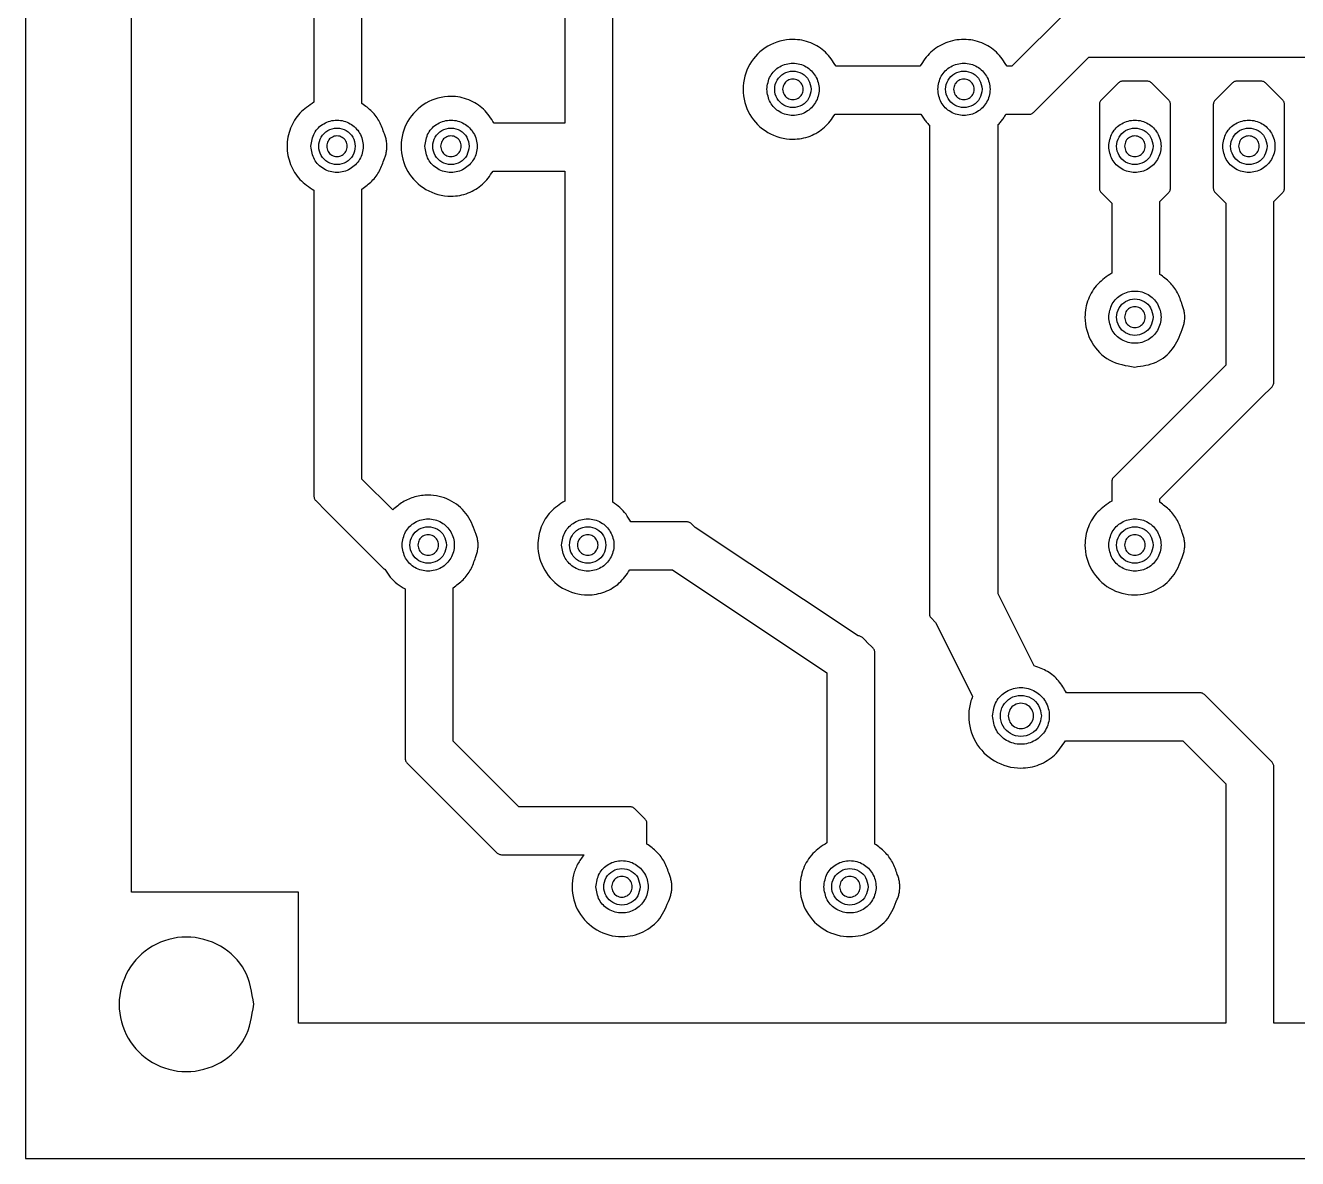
# Model space of a CAD drawing. Extents: x 3 to 107, y 3 to 87.
# Drawn here: x 3.17 to 31.52, y 2.94 to 28.2 of the extents above; entities that cross this region are included whole.
import ezdxf

# ---------------------------------------------------------------- set-up
doc = ezdxf.new("R2010")
doc.units = 0
doc.layers.add('ScottBernardi_VCdelay_PCB', color=7, linetype='CONTINUOUS')

msp = doc.modelspace()

# ---------------------------------------------------------------- linework, layer by layer
at = {"layer": 'ScottBernardi_VCdelay_PCB', "color": 7}
for points in [[(3.175, 2.94005), (107.362272, 2.94005), (107.362272, 86.901161), (3.175, 86.901161), (3.175, 2.94005), (3.175, 2.94005)], [(26.352147, 12.254089), (28.967289, 12.254089), (29.924375, 11.297003), (29.924375, 5.9563), (9.262533, 5.9563), (9.262533, 8.878711), (5.536847, 8.878711), (5.536847, 43.616033), (18.000486, 43.616033)], [(9.604375, 33.274706), (9.604375, 26.490083)], [(10.673292, 26.463625), (10.673292, 32.574089), (11.909072, 32.574089)], [(101.464533, 29.733169), (101.765453, 30.034089), (104.727375, 30.034089), (104.727375, 15.875), (70.379167, 15.875), (70.379167, 5.9563), (30.992939, 5.9563), (30.992939, 11.685058)], [(14.723181, 29.038197), (15.192375, 28.569356), (15.192375, 26.022653), (13.618633, 26.022653)], [(16.261292, 17.573272), (16.261292, 28.516439), (24.694444, 28.516439)], [(26.388836, 28.5242), (25.157642, 27.292653), (25.048633, 27.292653)], [(23.106944, 27.292653), (21.238986, 27.292653)], [(25.638831, 26.262894), (26.870025, 27.493736), (46.747289, 27.493736), (47.978483, 26.262894)], [(28.172481, 26.961747), (27.625322, 26.961747)], [(30.712481, 26.961747), (30.165675, 26.961747)], [(27.531836, 26.923294), (27.144839, 26.536297)], [(28.652964, 26.536297), (28.265967, 26.923294)], [(30.072189, 26.923294), (29.685192, 26.536297)], [(31.192964, 26.536297), (30.805967, 26.923294), (30.805967, 26.923294)], [(27.106033, 26.443164), (27.106033, 24.575206)], [(28.691769, 24.575206), (28.691769, 26.443164)], [(29.646386, 26.443164), (29.646386, 24.575206)], [(31.231769, 24.575206), (31.231769, 26.443164)], [(21.216408, 26.224089), (23.129875, 26.224089)], [(25.026056, 26.224089), (25.545344, 26.224089)], [(23.320375, 25.97785), (23.320375, 15.086542)], [(25.656117, 13.927667), (24.854958, 15.530336), (24.854958, 25.995842)], [(13.596056, 24.954089), (15.192375, 24.954089), (15.192375, 17.600083)], [(9.604375, 24.528992), (9.604375, 17.702036)], [(11.360856, 17.401822), (10.673292, 18.089386), (10.673292, 24.555803)], [(27.144839, 24.481367), (27.384375, 24.241831), (27.384375, 22.680436)], [(29.685192, 24.481367), (29.924375, 24.242183), (29.924375, 20.629739), (27.423181, 18.128192)], [(28.453292, 22.653272), (28.453292, 24.281694), (28.652964, 24.481367)], [(30.992939, 20.242036), (30.992939, 24.281694), (31.192964, 24.481367)], [(30.718831, 19.912894), (30.954486, 20.14855)], [(28.453292, 17.573272), (28.453292, 17.647003), (30.718478, 19.912542)], [(27.384375, 18.035058), (27.384375, 17.600083)], [(9.643181, 17.60855), (9.878836, 17.372894), (11.148836, 16.102894)], [(17.925344, 17.133006), (16.666986, 17.133006)], [(21.735344, 14.592653), (21.730758, 14.592653), (18.099264, 17.013767), (18.018831, 17.0942)], [(16.644408, 16.064442), (17.596908, 16.064442), (21.034375, 13.772797), (21.034375, 9.980436)], [(11.636375, 15.638992), (11.636375, 11.860036)], [(16.655344, 10.783006), (14.170025, 10.783006), (12.705292, 12.247739), (12.705292, 15.66545)], [(23.359181, 14.993056), (23.457606, 14.894631), (24.281694, 13.2461)], [(21.918083, 14.464947), (21.828831, 14.5542)], [(22.064486, 14.318544), (21.918436, 14.464594)], [(22.103292, 9.953272), (22.103292, 14.224706)], [(29.355344, 13.322653), (26.374372, 13.322653)], [(30.718478, 12.0142), (29.684486, 13.048544), (29.448831, 13.2842)], [(30.954486, 11.778192), (30.718831, 12.013847)], [(11.675181, 11.766197), (13.571008, 9.870722), (13.688836, 9.752894)], [(16.984486, 10.508544), (16.748831, 10.7442)], [(17.023292, 9.953272), (17.023292, 10.415058)], [(13.782322, 9.714442), (15.622764, 9.714442)]]:
    msp.add_lwpolyline(points, dxfattribs=at)
for points, knots in [([(21.238986, 27.292653), (21.16744, 27.403216), (21.024709, 27.623785), (20.678485, 27.839737), (20.219583, 27.928773), (19.695254, 27.786223), (19.270823, 27.361399), (19.112388, 26.779438), (19.270864, 26.19752), (19.695265, 25.772834), (20.214405, 25.631763), (20.662882, 25.71538), (20.999044, 25.91489), (21.143904, 26.120952), (21.216408, 26.224089)], [0, 0, 0, 0, 0.391239, 0.780508, 1.185261, 1.766291, 2.330754, 2.911783, 3.492573, 4.056971, 4.637997, 5.027216, 5.401268, 5.776086, 5.776086, 5.776086, 5.776086]), ([(25.048633, 27.292653), (24.97716, 27.403219), (24.834561, 27.623814), (24.488663, 27.839748), (24.085833, 27.917695), (23.681327, 27.839298), (23.327742, 27.62574), (23.180515, 27.403639), (23.106944, 27.292653)], [0, 0, 0, 0, 0.39109, 0.780281, 1.185022, 1.594965, 1.990837, 2.386251, 2.386251, 2.386251, 2.386251]), ([(19.694878, 26.779361), (19.710968, 26.676785), (19.742697, 26.474508), (19.97463, 26.251925), (20.27713, 26.169023), (20.582819, 26.251925), (20.805369, 26.474511), (20.888375, 26.779483), (20.805462, 27.084517), (20.582833, 27.30724), (20.27713, 27.390005), (19.974618, 27.30724), (19.742596, 27.084514), (19.71094, 26.88208), (19.694878, 26.779361)], [0, 0, 0, 0, 0.304297, 0.600063, 0.904597, 1.20913, 1.504896, 1.809193, 2.113881, 2.409657, 2.714173, 3.018689, 3.314465, 3.619153, 3.619153, 3.619153, 3.619153]), ([(23.504878, 26.779361), (23.520968, 26.676785), (23.552697, 26.474508), (23.78463, 26.251925), (24.08713, 26.169023), (24.392819, 26.251925), (24.615369, 26.474511), (24.698375, 26.779483), (24.615462, 27.084517), (24.392833, 27.30724), (24.08713, 27.390005), (23.784618, 27.30724), (23.552596, 27.084514), (23.52094, 26.88208), (23.504878, 26.779361)], [0, 0, 0, 0, 0.304297, 0.600063, 0.904597, 1.20913, 1.504896, 1.809193, 2.113881, 2.409657, 2.714173, 3.018689, 3.314465, 3.619153, 3.619153, 3.619153, 3.619153]), ([(20.684067, 26.779361), (20.672903, 26.851049), (20.650914, 26.992249), (20.489053, 27.147625), (20.27804, 27.205116), (20.064809, 27.147624), (19.909475, 26.992251), (19.851853, 26.779483), (19.909567, 26.566776), (20.064822, 26.411541), (20.27804, 26.353912), (20.48904, 26.411541), (20.650813, 26.566773), (20.672875, 26.707816), (20.684067, 26.779361)], [0, 0, 0, 0, 0.212611, 0.418769, 0.631208, 0.843647, 1.049805, 1.262416, 1.474636, 1.680784, 1.893241, 2.105697, 2.311845, 2.524065, 2.524065, 2.524065, 2.524065]), ([(20.684067, 26.779361), (20.672903, 26.851049), (20.650914, 26.992249), (20.489053, 27.147625), (20.27804, 27.205116), (20.064809, 27.147624), (19.909475, 26.992251), (19.851853, 26.779483), (19.909567, 26.566776), (20.064822, 26.411541), (20.27804, 26.353912), (20.48904, 26.411541), (20.650813, 26.566773), (20.672875, 26.707816), (20.684067, 26.779361)], [0, 0, 0, 0, 0.212611, 0.418769, 0.631208, 0.843647, 1.049805, 1.262416, 1.474636, 1.680784, 1.893241, 2.105697, 2.311845, 2.524065, 2.524065, 2.524065, 2.524065]), ([(20.047656, 26.779361), (20.054009, 26.819907), (20.066532, 26.899814), (20.158124, 26.987675), (20.277499, 27.020364), (20.398155, 26.987732), (20.486027, 26.899793), (20.51866, 26.779395), (20.486049, 26.659013), (20.398102, 26.571236), (20.277499, 26.538761), (20.158177, 26.571293), (20.066515, 26.658994), (20.054004, 26.738841), (20.047656, 26.779361)], [0, 0, 0, 0, 0.120272, 0.237034, 0.357134, 0.477386, 0.594092, 0.714344, 0.834507, 0.951094, 1.071322, 1.191398, 1.30804, 1.428224, 1.428224, 1.428224, 1.428224]), ([(24.494067, 26.779361), (24.482903, 26.851049), (24.460914, 26.992249), (24.299053, 27.147625), (24.08804, 27.205116), (23.874809, 27.147624), (23.719475, 26.992251), (23.661853, 26.779483), (23.719567, 26.566776), (23.874822, 26.411541), (24.08804, 26.353912), (24.29904, 26.411541), (24.460813, 26.566773), (24.482875, 26.707816), (24.494067, 26.779361)], [0, 0, 0, 0, 0.212611, 0.418769, 0.631208, 0.843647, 1.049805, 1.262416, 1.474636, 1.680784, 1.893241, 2.105697, 2.311845, 2.524065, 2.524065, 2.524065, 2.524065]), ([(24.494067, 26.779361), (24.482903, 26.851049), (24.460914, 26.992249), (24.299053, 27.147625), (24.08804, 27.205116), (23.874809, 27.147624), (23.719475, 26.992251), (23.661853, 26.779483), (23.719567, 26.566776), (23.874822, 26.411541), (24.08804, 26.353912), (24.29904, 26.411541), (24.460813, 26.566773), (24.482875, 26.707816), (24.494067, 26.779361)], [0, 0, 0, 0, 0.212611, 0.418769, 0.631208, 0.843647, 1.049805, 1.262416, 1.474636, 1.680784, 1.893241, 2.105697, 2.311845, 2.524065, 2.524065, 2.524065, 2.524065]), ([(23.857656, 26.779361), (23.863981, 26.819903), (23.876446, 26.899792), (23.968013, 26.987739), (24.087455, 27.020351), (24.208153, 26.987739), (24.296027, 26.899791), (24.32866, 26.779395), (24.296049, 26.659014), (24.2081, 26.571229), (24.087455, 26.538774), (23.968065, 26.571228), (23.87643, 26.659015), (23.863976, 26.738844), (23.857656, 26.779361)], [0, 0, 0, 0, 0.120252, 0.236958, 0.35721, 0.477461, 0.594168, 0.714419, 0.834583, 0.951169, 1.071397, 1.191625, 1.308211, 1.428375, 1.428375, 1.428375, 1.428375]), ([(27.625322, 26.961747), (27.61374, 26.960857), (27.590729, 26.959089), (27.558105, 26.945714), (27.54061, 26.930783), (27.531836, 26.923294)], [0, 0, 0, 0, 0.034719, 0.068977, 0.103444, 0.103444, 0.103444, 0.103444]), ([(28.265967, 26.923294), (28.257166, 26.930783), (28.239615, 26.945718), (28.206988, 26.959057), (28.184009, 26.960849), (28.172481, 26.961747)], [0, 0, 0, 0, 0.034529, 0.06886, 0.103423, 0.103423, 0.103423, 0.103423]), ([(30.165675, 26.961747), (30.154093, 26.960857), (30.131082, 26.959089), (30.098457, 26.945714), (30.080963, 26.930783), (30.072189, 26.923294)], [0, 0, 0, 0, 0.034719, 0.068977, 0.103444, 0.103444, 0.103444, 0.103444]), ([(30.805967, 26.923294), (30.797193, 26.930783), (30.779698, 26.945714), (30.747074, 26.959089), (30.724063, 26.960857), (30.712481, 26.961747)], [0, 0, 0, 0, 0.034467, 0.068725, 0.103444, 0.103444, 0.103444, 0.103444]), ([(9.604375, 26.490083), (9.493459, 26.416497), (9.271452, 26.269207), (9.057749, 25.915747), (8.979236, 25.509442), (9.057771, 25.103169), (9.271482, 24.749846), (9.493462, 24.602576), (9.604375, 24.528992)], [0, 0, 0, 0, 0.39529, 0.791204, 1.201162, 1.610875, 2.006711, 2.401994, 2.401994, 2.401994, 2.401994]), ([(11.174236, 25.784175), (11.142382, 25.876432), (11.079279, 26.059193), (10.904897, 26.295466), (10.750349, 26.407677), (10.673292, 26.463625)], [0, 0, 0, 0, 0.29177, 0.577996, 0.862622, 0.862622, 0.862622, 0.862622]), ([(13.618633, 26.022653), (13.547175, 26.133242), (13.404601, 26.35389), (13.058493, 26.570013), (12.599576, 26.659173), (12.075204, 26.516465), (11.650836, 26.091484), (11.492393, 25.509394), (11.65082, 24.927326), (12.075232, 24.502489), (12.59435, 24.361429), (13.04275, 24.444986), (13.378994, 24.644472), (13.523639, 24.850793), (13.596056, 24.954089)], [0, 0, 0, 0, 0.391162, 0.780446, 1.185204, 1.766257, 2.33084, 2.911958, 3.492987, 4.05745, 4.63848, 5.027519, 5.401567, 5.776592, 5.776592, 5.776592, 5.776592]), ([(27.144839, 26.536297), (27.137331, 26.527525), (27.122374, 26.51005), (27.108782, 26.477595), (27.106952, 26.454668), (27.106033, 26.443164)], [0, 0, 0, 0, 0.034512, 0.068751, 0.103235, 0.103235, 0.103235, 0.103235]), ([(28.691769, 26.443164), (28.690851, 26.454668), (28.68902, 26.477595), (28.675428, 26.51005), (28.660472, 26.527525), (28.652964, 26.536297)], [0, 0, 0, 0, 0.034485, 0.068723, 0.103235, 0.103235, 0.103235, 0.103235]), ([(29.685192, 26.536297), (29.677684, 26.527525), (29.662727, 26.51005), (29.649135, 26.477595), (29.647305, 26.454668), (29.646386, 26.443164)], [0, 0, 0, 0, 0.034512, 0.068751, 0.103235, 0.103235, 0.103235, 0.103235]), ([(31.231769, 26.443164), (31.230874, 26.454664), (31.229091, 26.477577), (31.215608, 26.510115), (31.200541, 26.527536), (31.192964, 26.536297)], [0, 0, 0, 0, 0.034475, 0.068683, 0.103291, 0.103291, 0.103291, 0.103291]), ([(9.534878, 25.509361), (9.550973, 25.40676), (9.582714, 25.204422), (9.814577, 24.981679), (10.117164, 24.898616), (10.422957, 24.9817), (10.645595, 25.204372), (10.728786, 25.509483), (10.645688, 25.814656), (10.422971, 26.037464), (10.117163, 26.120412), (9.814564, 26.037486), (9.582612, 25.8146), (9.550945, 25.612105), (9.534878, 25.509361)], [0, 0, 0, 0, 0.304385, 0.600272, 0.904829, 1.209474, 1.505481, 1.80989, 2.114691, 2.410706, 2.715335, 3.019875, 3.315771, 3.620547, 3.620547, 3.620547, 3.620547]), ([(12.074878, 25.509361), (12.090973, 25.40676), (12.122714, 25.204422), (12.354578, 24.98168), (12.65713, 24.89862), (12.962872, 24.98168), (13.18535, 25.204425), (13.268384, 25.509483), (13.185443, 25.814603), (12.962886, 26.037485), (12.65713, 26.120408), (12.354565, 26.037485), (12.122612, 25.8146), (12.090945, 25.612105), (12.074878, 25.509361)], [0, 0, 0, 0, 0.304385, 0.600272, 0.904829, 1.209386, 1.505273, 1.809658, 2.114434, 2.41033, 2.71487, 3.01941, 3.315306, 3.620082, 3.620082, 3.620082, 3.620082]), ([(23.129875, 26.224089), (23.148132, 26.194475), (23.184568, 26.135373), (23.247788, 26.052342), (23.296175, 26.002685), (23.320375, 25.97785)], [0, 0, 0, 0, 0.104341, 0.208242, 0.312201, 0.312201, 0.312201, 0.312201]), ([(24.854958, 25.995842), (24.876458, 26.019101), (24.919502, 26.06567), (24.976717, 26.142188), (25.009575, 26.196732), (25.026056, 26.224089)], [0, 0, 0, 0, 0.094981, 0.190166, 0.285944, 0.285944, 0.285944, 0.285944]), ([(25.545344, 26.224089), (25.556931, 26.225003), (25.579969, 26.226819), (25.612554, 26.240407), (25.630055, 26.255384), (25.638831, 26.262894)], [0, 0, 0, 0, 0.034731, 0.069054, 0.103576, 0.103576, 0.103576, 0.103576]), ([(27.314878, 25.509361), (27.330973, 25.40676), (27.362714, 25.204422), (27.594578, 24.98168), (27.89713, 24.89862), (28.202872, 24.98168), (28.42535, 25.204425), (28.508384, 25.509483), (28.425443, 25.814603), (28.202886, 26.037485), (27.89713, 26.120408), (27.594565, 26.037485), (27.362612, 25.8146), (27.330945, 25.612105), (27.314878, 25.509361)], [0, 0, 0, 0, 0.304385, 0.600272, 0.904829, 1.209386, 1.505273, 1.809658, 2.114434, 2.41033, 2.71487, 3.01941, 3.315306, 3.620082, 3.620082, 3.620082, 3.620082]), ([(29.854878, 25.509361), (29.870973, 25.40676), (29.902714, 25.204422), (30.134578, 24.98168), (30.43713, 24.89862), (30.742872, 24.98168), (30.96535, 25.204425), (31.048384, 25.509483), (30.965443, 25.814603), (30.742886, 26.037485), (30.43713, 26.120408), (30.134565, 26.037485), (29.902612, 25.8146), (29.870945, 25.612105), (29.854878, 25.509361)], [0, 0, 0, 0, 0.304385, 0.600272, 0.904829, 1.209386, 1.505273, 1.809658, 2.114434, 2.41033, 2.71487, 3.01941, 3.315306, 3.620082, 3.620082, 3.620082, 3.620082]), ([(10.524419, 25.509361), (10.513221, 25.581081), (10.491158, 25.722388), (10.329186, 25.877849), (10.118075, 25.935523), (9.904754, 25.87787), (9.749495, 25.722337), (9.691845, 25.509483), (9.749587, 25.29669), (9.904768, 25.141294), (10.118075, 25.083505), (10.329173, 25.141317), (10.491057, 25.296635), (10.513194, 25.437784), (10.524419, 25.509361)], [0, 0, 0, 0, 0.212723, 0.419121, 0.631672, 0.844135, 1.050413, 1.263113, 1.475421, 1.68169, 1.89417, 2.106738, 2.313127, 2.525459, 2.525459, 2.525459, 2.525459]), ([(10.524419, 25.509361), (10.513221, 25.581081), (10.491158, 25.722388), (10.329186, 25.877849), (10.118075, 25.935523), (9.904754, 25.87787), (9.749495, 25.722337), (9.691845, 25.509483), (9.749587, 25.29669), (9.904768, 25.141294), (10.118075, 25.083505), (10.329173, 25.141317), (10.491057, 25.296635), (10.513194, 25.437784), (10.524419, 25.509361)], [0, 0, 0, 0, 0.212723, 0.419121, 0.631672, 0.844135, 1.050413, 1.263113, 1.475421, 1.68169, 1.89417, 2.106738, 2.313127, 2.525459, 2.525459, 2.525459, 2.525459]), ([(13.064067, 25.509361), (13.052898, 25.581074), (13.030897, 25.722335), (12.869106, 25.87787), (12.65804, 25.935519), (12.444756, 25.877869), (12.289494, 25.722337), (12.231845, 25.509483), (12.289587, 25.29669), (12.444769, 25.141295), (12.65804, 25.083509), (12.869093, 25.141296), (13.030796, 25.296688), (13.05287, 25.437791), (13.064067, 25.509361)], [0, 0, 0, 0, 0.212699, 0.418977, 0.63144, 0.843903, 1.050181, 1.26288, 1.475189, 1.681457, 1.893937, 2.106418, 2.312686, 2.524994, 2.524994, 2.524994, 2.524994]), ([(13.064067, 25.509361), (13.052898, 25.581074), (13.030897, 25.722335), (12.869106, 25.87787), (12.65804, 25.935519), (12.444756, 25.877869), (12.289494, 25.722337), (12.231845, 25.509483), (12.289587, 25.29669), (12.444769, 25.141295), (12.65804, 25.083509), (12.869093, 25.141296), (13.030796, 25.296688), (13.05287, 25.437791), (13.064067, 25.509361)], [0, 0, 0, 0, 0.212699, 0.418977, 0.63144, 0.843903, 1.050181, 1.26288, 1.475189, 1.681457, 1.893937, 2.106418, 2.312686, 2.524994, 2.524994, 2.524994, 2.524994]), ([(28.304067, 25.509361), (28.292898, 25.581074), (28.270897, 25.722335), (28.109106, 25.87787), (27.89804, 25.935519), (27.684756, 25.877869), (27.529494, 25.722337), (27.471845, 25.509483), (27.529587, 25.29669), (27.684769, 25.141295), (27.89804, 25.083509), (28.109093, 25.141296), (28.270796, 25.296688), (28.29287, 25.437791), (28.304067, 25.509361)], [0, 0, 0, 0, 0.212699, 0.418977, 0.63144, 0.843903, 1.050181, 1.26288, 1.475189, 1.681457, 1.893937, 2.106418, 2.312686, 2.524994, 2.524994, 2.524994, 2.524994]), ([(30.844067, 25.509361), (30.832898, 25.581074), (30.810897, 25.722335), (30.649106, 25.87787), (30.43804, 25.935519), (30.224756, 25.877869), (30.069494, 25.722337), (30.011845, 25.509483), (30.069587, 25.29669), (30.224769, 25.141295), (30.43804, 25.083509), (30.649093, 25.141296), (30.810796, 25.296688), (30.83287, 25.437791), (30.844067, 25.509361)], [0, 0, 0, 0, 0.212699, 0.418977, 0.63144, 0.843903, 1.050181, 1.26288, 1.475189, 1.681457, 1.893937, 2.106418, 2.312686, 2.524994, 2.524994, 2.524994, 2.524994]), ([(9.887656, 25.509361), (9.89397, 25.549987), (9.906404, 25.629985), (9.997979, 25.718084), (10.117489, 25.750709), (10.238271, 25.718062), (10.32631, 25.630041), (10.359071, 25.509483), (10.326218, 25.388986), (10.238257, 25.301103), (10.117489, 25.268319), (9.997992, 25.301082), (9.906506, 25.389037), (9.893998, 25.468878), (9.887656, 25.509361)], [0, 0, 0, 0, 0.120491, 0.237262, 0.357517, 0.477861, 0.594752, 0.715267, 0.835392, 0.952273, 1.072634, 1.192906, 1.309668, 1.429768, 1.429768, 1.429768, 1.429768]), ([(11.174236, 25.234547), (11.185138, 25.263407), (11.207113, 25.32158), (11.225503, 25.414202), (11.232227, 25.509543), (11.225545, 25.604838), (11.207149, 25.697472), (11.185141, 25.755447), (11.174236, 25.784175)], [0, 0, 0, 0, 0.092422, 0.186293, 0.282067, 0.378388, 0.472105, 0.564157, 0.564157, 0.564157, 0.564157]), ([(12.427656, 25.509361), (12.433998, 25.549991), (12.446489, 25.630007), (12.538092, 25.718019), (12.657499, 25.750719), (12.778188, 25.718076), (12.866064, 25.62999), (12.898669, 25.509483), (12.865972, 25.389038), (12.778175, 25.301089), (12.657499, 25.26831), (12.538104, 25.301147), (12.44659, 25.389015), (12.434026, 25.468875), (12.427656, 25.509361)], [0, 0, 0, 0, 0.120512, 0.237338, 0.357442, 0.477697, 0.594468, 0.71496, 0.83506, 0.951822, 1.072094, 1.192215, 1.309032, 1.429153, 1.429153, 1.429153, 1.429153]), ([(27.667656, 25.509361), (27.67397, 25.549987), (27.686404, 25.629985), (27.77798, 25.718083), (27.897455, 25.750705), (28.018186, 25.718083), (28.106065, 25.629988), (28.138669, 25.509483), (28.105972, 25.389039), (28.018173, 25.301082), (27.897456, 25.268323), (27.777993, 25.301083), (27.686505, 25.389037), (27.673998, 25.468878), (27.667656, 25.509361)], [0, 0, 0, 0, 0.120491, 0.237262, 0.357517, 0.477773, 0.594544, 0.715035, 0.835135, 0.951897, 1.072169, 1.192441, 1.309203, 1.429304, 1.429304, 1.429304, 1.429304]), ([(30.207656, 25.509361), (30.21397, 25.549987), (30.226404, 25.629985), (30.31798, 25.718083), (30.437455, 25.750705), (30.558186, 25.718083), (30.646065, 25.629988), (30.678669, 25.509483), (30.645972, 25.389039), (30.558173, 25.301082), (30.437456, 25.268323), (30.317993, 25.301083), (30.226505, 25.389037), (30.213998, 25.468878), (30.207656, 25.509361)], [0, 0, 0, 0, 0.120491, 0.237262, 0.357517, 0.477773, 0.594544, 0.715035, 0.835135, 0.951897, 1.072169, 1.192441, 1.309203, 1.429304, 1.429304, 1.429304, 1.429304]), ([(10.673292, 24.555803), (10.750351, 24.611658), (10.904907, 24.723687), (11.079252, 24.959765), (11.142376, 25.142379), (11.174236, 25.234547)], [0, 0, 0, 0, 0.284462, 0.570541, 0.862069, 0.862069, 0.862069, 0.862069]), ([(27.106033, 24.575206), (27.106951, 24.56359), (27.108777, 24.540473), (27.122324, 24.507756), (27.137326, 24.490173), (27.144839, 24.481367)], [0, 0, 0, 0, 0.034822, 0.069301, 0.103896, 0.103896, 0.103896, 0.103896]), ([(28.652964, 24.481367), (28.660477, 24.490173), (28.675479, 24.507756), (28.689026, 24.540473), (28.690852, 24.56359), (28.691769, 24.575206)], [0, 0, 0, 0, 0.034595, 0.069075, 0.103896, 0.103896, 0.103896, 0.103896]), ([(29.646386, 24.575206), (29.647304, 24.56359), (29.64913, 24.540473), (29.662677, 24.507756), (29.677678, 24.490173), (29.685192, 24.481367)], [0, 0, 0, 0, 0.034822, 0.069301, 0.103896, 0.103896, 0.103896, 0.103896]), ([(31.192964, 24.481367), (31.200546, 24.490162), (31.215658, 24.507691), (31.229097, 24.540491), (31.230875, 24.563594), (31.231769, 24.575206)], [0, 0, 0, 0, 0.03469, 0.06914, 0.103952, 0.103952, 0.103952, 0.103952]), ([(27.384375, 22.680436), (27.2734, 22.606781), (27.051362, 22.459412), (26.837705, 22.10586), (26.748188, 21.642736), (26.89069, 21.121088), (27.315659, 20.679041), (27.701803, 20.618478), (27.897667, 20.587758)], [0, 0, 0, 0, 0.395558, 0.791431, 1.201142, 1.782172, 2.346635, 2.927664, 2.927664, 2.927664, 2.927664]), ([(28.954236, 21.974881), (28.922366, 22.066987), (28.859206, 22.249523), (28.684951, 22.48556), (28.530356, 22.59748), (28.453292, 22.653272)], [0, 0, 0, 0, 0.29137, 0.577439, 0.861794, 0.861794, 0.861794, 0.861794]), ([(27.314878, 21.699714), (27.33094, 21.596995), (27.362596, 21.394561), (27.594618, 21.171835), (27.89713, 21.08907), (28.20283, 21.171835), (28.425471, 21.394558), (28.50837, 21.699704), (28.425392, 22.004843), (28.202904, 22.22774), (27.89713, 22.310809), (27.594545, 22.227739), (27.362671, 22.004846), (27.330962, 21.802399), (27.314878, 21.699714)], [0, 0, 0, 0, 0.304688, 0.600464, 0.90498, 1.209496, 1.505272, 1.80996, 2.114584, 2.410536, 2.715096, 3.019657, 3.315608, 3.620233, 3.620233, 3.620233, 3.620233]), ([(28.304067, 21.699714), (28.292865, 21.771309), (28.27078, 21.912473), (28.109145, 22.068024), (27.898041, 22.125968), (27.684714, 22.068025), (27.529616, 21.91247), (27.471832, 21.699704), (27.529537, 21.48693), (27.684787, 21.33155), (27.89804, 21.273911), (28.109073, 21.33155), (28.270855, 21.486933), (28.292887, 21.628085), (28.304067, 21.699714)], [0, 0, 0, 0, 0.212397, 0.418785, 0.631289, 0.843793, 1.050182, 1.262579, 1.475038, 1.681252, 1.893711, 2.106171, 2.312384, 2.524844, 2.524844, 2.524844, 2.524844]), ([(28.304067, 21.699714), (28.292865, 21.771309), (28.27078, 21.912473), (28.109145, 22.068024), (27.898041, 22.125968), (27.684714, 22.068025), (27.529616, 21.91247), (27.471832, 21.699704), (27.529537, 21.48693), (27.684787, 21.33155), (27.89804, 21.273911), (28.109073, 21.33155), (28.270855, 21.486933), (28.292887, 21.628085), (28.304067, 21.699714)], [0, 0, 0, 0, 0.212397, 0.418785, 0.631289, 0.843793, 1.050182, 1.262579, 1.475038, 1.681252, 1.893711, 2.106171, 2.312384, 2.524844, 2.524844, 2.524844, 2.524844]), ([(27.667656, 21.699714), (27.673986, 21.740281), (27.686463, 21.820231), (27.77796, 21.908337), (27.897455, 21.941106), (28.018206, 21.908337), (28.106008, 21.82023), (28.138669, 21.699748), (28.106029, 21.579281), (28.018153, 21.491336), (27.897456, 21.458724), (27.778013, 21.491336), (27.686446, 21.579283), (27.673981, 21.659172), (27.667656, 21.699714)], [0, 0, 0, 0, 0.12034, 0.237167, 0.357442, 0.477718, 0.594544, 0.714884, 0.835136, 0.951842, 1.072094, 1.192346, 1.309052, 1.429304, 1.429304, 1.429304, 1.429304]), ([(28.954236, 21.4249), (28.965122, 21.4536), (28.987118, 21.511589), (29.005245, 21.604259), (29.011838, 21.699613), (29.00524, 21.794977), (28.987018, 21.887725), (28.965113, 21.945964), (28.954236, 21.974881)], [0, 0, 0, 0, 0.091948, 0.185785, 0.282021, 0.377958, 0.471808, 0.564361, 0.564361, 0.564361, 0.564361]), ([(27.897667, 20.587758), (28.061204, 20.609927), (28.382745, 20.653514), (28.776399, 20.977175), (28.894615, 21.274797), (28.954236, 21.4249)], [0, 0, 0, 0, 0.488122, 0.959728, 1.439591, 1.439591, 1.439591, 1.439591]), ([(30.954486, 20.14855), (30.961975, 20.157324), (30.976906, 20.174818), (30.990281, 20.207443), (30.992049, 20.230454), (30.992939, 20.242036)], [0, 0, 0, 0, 0.034467, 0.068725, 0.103444, 0.103444, 0.103444, 0.103444]), ([(30.718478, 19.912542), (30.718508, 19.912545), (30.718602, 19.912554), (30.718785, 19.912642), (30.718814, 19.912802), (30.718831, 19.912894)], [0, 0, 0, 0, 0.000092, 0.000285, 0.00055, 0.00055, 0.00055, 0.00055]), ([(27.423181, 18.128192), (27.415673, 18.119419), (27.400716, 18.101944), (27.387124, 18.069489), (27.385294, 18.046563), (27.384375, 18.035058)], [0, 0, 0, 0, 0.034512, 0.068751, 0.103235, 0.103235, 0.103235, 0.103235]), ([(9.604375, 17.702036), (9.605297, 17.690503), (9.607137, 17.667497), (9.620689, 17.63491), (9.63567, 17.617353), (9.643181, 17.60855)], [0, 0, 0, 0, 0.034575, 0.068971, 0.103555, 0.103555, 0.103555, 0.103555]), ([(13.206236, 16.894528), (13.1466, 17.045449), (13.028354, 17.344695), (12.634921, 17.656204), (12.212284, 17.754766), (11.853131, 17.704256), (11.578701, 17.591425), (11.433152, 17.464746), (11.360856, 17.401822)], [0, 0, 0, 0, 0.479863, 0.95147, 1.439591, 1.739101, 2.028842, 2.314801, 2.314801, 2.314801, 2.314801]), ([(15.192375, 17.600083), (15.081462, 17.526517), (14.859479, 17.379282), (14.645781, 17.02569), (14.556137, 16.563446), (14.698815, 16.037241), (15.123236, 15.612954), (15.642399, 15.471775), (16.090882, 15.555307), (16.427177, 15.754864), (16.571929, 15.96115), (16.644408, 16.064442)], [0, 0, 0, 0, 0.395282, 0.791119, 1.200832, 1.781862, 2.346324, 2.927354, 3.31656, 3.690619, 4.065752, 4.065752, 4.065752, 4.065752]), ([(27.384375, 17.600083), (27.273396, 17.526531), (27.05133, 17.379355), (26.837698, 17.025668), (26.748175, 16.563443), (26.89077, 16.037228), (27.315366, 15.613005), (27.867394, 15.462493), (28.382519, 15.583174), (28.776519, 15.894597), (28.894648, 16.193913), (28.954236, 16.3449)], [0, 0, 0, 0, 0.395406, 0.791201, 1.2009, 1.781929, 2.346392, 2.927422, 3.415525, 3.887082, 4.367086, 4.367086, 4.367086, 4.367086]), ([(16.666986, 17.133006), (16.63273, 17.191557), (16.56456, 17.308078), (16.426824, 17.458508), (16.31645, 17.535031), (16.261292, 17.573272)], [0, 0, 0, 0, 0.203183, 0.404344, 0.605297, 0.605297, 0.605297, 0.605297]), ([(28.954236, 16.894528), (28.922376, 16.986696), (28.859252, 17.16931), (28.684907, 17.405388), (28.530351, 17.517417), (28.453292, 17.573272)], [0, 0, 0, 0, 0.291528, 0.577607, 0.862069, 0.862069, 0.862069, 0.862069]), ([(11.566878, 16.619714), (11.58294, 16.516995), (11.614596, 16.314561), (11.846618, 16.091835), (12.14913, 16.00907), (12.454833, 16.091836), (12.677463, 16.314557), (12.760379, 16.619626), (12.677349, 16.924649), (12.454872, 17.147396), (12.14913, 17.230454), (11.846578, 17.147395), (11.614714, 16.924653), (11.582973, 16.722315), (11.566878, 16.619714)], [0, 0, 0, 0, 0.304688, 0.600464, 0.90498, 1.209496, 1.505272, 1.80996, 2.114345, 2.410231, 2.714789, 3.019346, 3.315232, 3.619618, 3.619618, 3.619618, 3.619618]), ([(12.556067, 16.619714), (12.544903, 16.691402), (12.522914, 16.832602), (12.361053, 16.987977), (12.150039, 17.045468), (11.936813, 16.987977), (11.781459, 16.832602), (11.723876, 16.619714), (11.781459, 16.406826), (11.936813, 16.25145), (12.150039, 16.19396), (12.361053, 16.25145), (12.522914, 16.406826), (12.544903, 16.548026), (12.556067, 16.619714)], [0, 0, 0, 0, 0.212611, 0.418769, 0.631208, 0.843647, 1.049805, 1.262416, 1.475027, 1.681185, 1.893624, 2.106063, 2.312221, 2.524832, 2.524832, 2.524832, 2.524832]), ([(12.556067, 16.619714), (12.544903, 16.691402), (12.522914, 16.832602), (12.361053, 16.987977), (12.150039, 17.045468), (11.936813, 16.987977), (11.781459, 16.832602), (11.723876, 16.619714), (11.781459, 16.406826), (11.936813, 16.25145), (12.150039, 16.19396), (12.361053, 16.25145), (12.522914, 16.406826), (12.544903, 16.548026), (12.556067, 16.619714)], [0, 0, 0, 0, 0.212611, 0.418769, 0.631208, 0.843647, 1.049805, 1.262416, 1.475027, 1.681185, 1.893624, 2.106063, 2.312221, 2.524832, 2.524832, 2.524832, 2.524832]), ([(15.122878, 16.619714), (15.13894, 16.516995), (15.170596, 16.314561), (15.402618, 16.091835), (15.70513, 16.00907), (16.010833, 16.091836), (16.233463, 16.314557), (16.316379, 16.619626), (16.233349, 16.924649), (16.010872, 17.147396), (15.70513, 17.230454), (15.402578, 17.147395), (15.170714, 16.924653), (15.138973, 16.722315), (15.122878, 16.619714)], [0, 0, 0, 0, 0.304688, 0.600464, 0.90498, 1.209496, 1.505272, 1.80996, 2.114345, 2.410231, 2.714789, 3.019346, 3.315232, 3.619618, 3.619618, 3.619618, 3.619618]), ([(16.112067, 16.619714), (16.100903, 16.691402), (16.078914, 16.832602), (15.917053, 16.987977), (15.706039, 17.045468), (15.492813, 16.987977), (15.337459, 16.832602), (15.279876, 16.619714), (15.337459, 16.406826), (15.492813, 16.25145), (15.706039, 16.19396), (15.917053, 16.25145), (16.078914, 16.406826), (16.100903, 16.548026), (16.112067, 16.619714)], [0, 0, 0, 0, 0.212611, 0.418769, 0.631208, 0.843647, 1.049805, 1.262416, 1.475027, 1.681185, 1.893624, 2.106063, 2.312221, 2.524832, 2.524832, 2.524832, 2.524832]), ([(16.112067, 16.619714), (16.100903, 16.691402), (16.078914, 16.832602), (15.917053, 16.987977), (15.706039, 17.045468), (15.492813, 16.987977), (15.337459, 16.832602), (15.279876, 16.619714), (15.337459, 16.406826), (15.492813, 16.25145), (15.706039, 16.19396), (15.917053, 16.25145), (16.078914, 16.406826), (16.100903, 16.548026), (16.112067, 16.619714)], [0, 0, 0, 0, 0.212611, 0.418769, 0.631208, 0.843647, 1.049805, 1.262416, 1.475027, 1.681185, 1.893624, 2.106063, 2.312221, 2.524832, 2.524832, 2.524832, 2.524832]), ([(18.018831, 17.0942), (18.010055, 17.10171), (17.992554, 17.116688), (17.959969, 17.130275), (17.936931, 17.132092), (17.925344, 17.133006)], [0, 0, 0, 0, 0.034522, 0.068845, 0.103576, 0.103576, 0.103576, 0.103576]), ([(27.314878, 16.619714), (27.33094, 16.516995), (27.362596, 16.314561), (27.594618, 16.091835), (27.89713, 16.00907), (28.202833, 16.091836), (28.425463, 16.314557), (28.508379, 16.619626), (28.425349, 16.924649), (28.202872, 17.147396), (27.89713, 17.230454), (27.594578, 17.147395), (27.362714, 16.924653), (27.330973, 16.722315), (27.314878, 16.619714)], [0, 0, 0, 0, 0.304688, 0.600464, 0.90498, 1.209496, 1.505272, 1.80996, 2.114345, 2.410231, 2.714789, 3.019346, 3.315232, 3.619618, 3.619618, 3.619618, 3.619618]), ([(28.304067, 16.619714), (28.292903, 16.691402), (28.270914, 16.832602), (28.109053, 16.987977), (27.898039, 17.045468), (27.684813, 16.987977), (27.529459, 16.832602), (27.471876, 16.619714), (27.529459, 16.406826), (27.684813, 16.25145), (27.898039, 16.19396), (28.109053, 16.25145), (28.270914, 16.406826), (28.292903, 16.548026), (28.304067, 16.619714)], [0, 0, 0, 0, 0.212611, 0.418769, 0.631208, 0.843647, 1.049805, 1.262416, 1.475027, 1.681185, 1.893624, 2.106063, 2.312221, 2.524832, 2.524832, 2.524832, 2.524832]), ([(28.304067, 16.619714), (28.292903, 16.691402), (28.270914, 16.832602), (28.109053, 16.987977), (27.898039, 17.045468), (27.684813, 16.987977), (27.529459, 16.832602), (27.471876, 16.619714), (27.529459, 16.406826), (27.684813, 16.25145), (27.898039, 16.19396), (28.109053, 16.25145), (28.270914, 16.406826), (28.292903, 16.548026), (28.304067, 16.619714)], [0, 0, 0, 0, 0.212611, 0.418769, 0.631208, 0.843647, 1.049805, 1.262416, 1.475027, 1.681185, 1.893624, 2.106063, 2.312221, 2.524832, 2.524832, 2.524832, 2.524832]), ([(11.919656, 16.619714), (11.926026, 16.6602), (11.93859, 16.74006), (12.030104, 16.827928), (12.149498, 16.860765), (12.270177, 16.827986), (12.357964, 16.740038), (12.390678, 16.61967), (12.358021, 16.499279), (12.270157, 16.411344), (12.149498, 16.378711), (12.030124, 16.4114), (11.938531, 16.499261), (11.926009, 16.579168), (11.919656, 16.619714)], [0, 0, 0, 0, 0.120121, 0.236938, 0.357059, 0.477331, 0.594093, 0.714193, 0.834445, 0.951151, 1.071403, 1.191503, 1.308265, 1.428537, 1.428537, 1.428537, 1.428537]), ([(13.206236, 16.3449), (13.217122, 16.3736), (13.239118, 16.431589), (13.257243, 16.524259), (13.263842, 16.619557), (13.257224, 16.714857), (13.239043, 16.807499), (13.217115, 16.865668), (13.206236, 16.894528)], [0, 0, 0, 0, 0.091948, 0.185785, 0.282021, 0.377789, 0.471625, 0.564018, 0.564018, 0.564018, 0.564018]), ([(15.475656, 16.619714), (15.481998, 16.660197), (15.494505, 16.740038), (15.585993, 16.827992), (15.705455, 16.860752), (15.826175, 16.827993), (15.913964, 16.740036), (15.946678, 16.61967), (15.914021, 16.499281), (15.826155, 16.411337), (15.705455, 16.378724), (15.586013, 16.411336), (15.494446, 16.499283), (15.481981, 16.579172), (15.475656, 16.619714)], [0, 0, 0, 0, 0.1201, 0.236862, 0.357134, 0.477407, 0.594168, 0.714269, 0.83452, 0.951227, 1.071478, 1.19173, 1.308436, 1.428688, 1.428688, 1.428688, 1.428688]), ([(27.667656, 16.619714), (27.673998, 16.660197), (27.686505, 16.740038), (27.777993, 16.827992), (27.897455, 16.860752), (28.018175, 16.827993), (28.105964, 16.740036), (28.138678, 16.61967), (28.106021, 16.499281), (28.018155, 16.411337), (27.897455, 16.378724), (27.778013, 16.411336), (27.686446, 16.499283), (27.673981, 16.579172), (27.667656, 16.619714)], [0, 0, 0, 0, 0.1201, 0.236862, 0.357134, 0.477407, 0.594168, 0.714269, 0.83452, 0.951227, 1.071478, 1.19173, 1.308436, 1.428688, 1.428688, 1.428688, 1.428688]), ([(28.954236, 16.3449), (28.965122, 16.3736), (28.987118, 16.431589), (29.005243, 16.524259), (29.011842, 16.619557), (29.005224, 16.714857), (28.987043, 16.807499), (28.965115, 16.865668), (28.954236, 16.894528)], [0, 0, 0, 0, 0.091948, 0.185785, 0.282021, 0.377789, 0.471625, 0.564018, 0.564018, 0.564018, 0.564018]), ([(12.705292, 15.66545), (12.782349, 15.721398), (12.936897, 15.833609), (13.111279, 16.069882), (13.174382, 16.252643), (13.206236, 16.3449)], [0, 0, 0, 0, 0.284626, 0.570852, 0.862622, 0.862622, 0.862622, 0.862622]), ([(11.148836, 16.102894), (11.152293, 16.099781), (11.159234, 16.093532), (11.171211, 16.086084), (11.179565, 16.081775), (11.183761, 16.079611)], [0, 0, 0, 0, 0.013933, 0.027969, 0.042138, 0.042138, 0.042138, 0.042138]), ([(11.183761, 16.079611), (11.222099, 16.019504), (11.298584, 15.899587), (11.453164, 15.749016), (11.575178, 15.675743), (11.636375, 15.638992)], [0, 0, 0, 0, 0.213446, 0.425831, 0.639546, 0.639546, 0.639546, 0.639546]), ([(23.320375, 15.086542), (23.321297, 15.075009), (23.323137, 15.052003), (23.336689, 15.019416), (23.35167, 15.001858), (23.359181, 14.993056)], [0, 0, 0, 0, 0.034575, 0.068971, 0.103555, 0.103555, 0.103555, 0.103555]), ([(21.828831, 14.5542), (21.820057, 14.561688), (21.802562, 14.57662), (21.769937, 14.589994), (21.746927, 14.591763), (21.735344, 14.592653)], [0, 0, 0, 0, 0.034467, 0.068725, 0.103444, 0.103444, 0.103444, 0.103444]), ([(21.918436, 14.464594), (21.918432, 14.464599), (21.918397, 14.464634), (21.918279, 14.464751), (21.918166, 14.464864), (21.918083, 14.464947)], [0, 0, 0, 0, 0.000018, 0.000148, 0.000499, 0.000499, 0.000499, 0.000499]), ([(22.103292, 14.224706), (22.102377, 14.236297), (22.100557, 14.259369), (22.086939, 14.292036), (22.071993, 14.309682), (22.064486, 14.318544)], [0, 0, 0, 0, 0.034744, 0.069151, 0.103871, 0.103871, 0.103871, 0.103871]), ([(26.374372, 13.322653), (26.319343, 13.415431), (26.20985, 13.600035), (25.959072, 13.814376), (25.757534, 13.889742), (25.656117, 13.927667)], [0, 0, 0, 0, 0.322343, 0.641379, 0.964542, 0.964542, 0.964542, 0.964542]), ([(24.724078, 12.809361), (24.741571, 12.6978), (24.776061, 12.477847), (25.028271, 12.235884), (25.357126, 12.145822), (25.689476, 12.235827), (25.931458, 12.477865), (26.021596, 12.809429), (25.931415, 13.141025), (25.689583, 13.383386), (25.357126, 13.473706), (25.028166, 13.383328), (24.776094, 13.141047), (24.741581, 12.920972), (24.724078, 12.809361)], [0, 0, 0, 0, 0.33094, 0.652484, 0.983488, 1.314644, 1.636132, 1.967052, 2.298148, 2.619876, 2.95108, 3.282133, 3.603916, 3.935033, 3.935033, 3.935033, 3.935033]), ([(24.281694, 13.2461), (24.26481, 13.200263), (24.230759, 13.107826), (24.201904, 12.960695), (24.180849, 12.658209), (24.304954, 12.200157), (24.7487, 11.757128), (25.294627, 11.608392), (25.769756, 11.699109), (26.127104, 11.91762), (26.277044, 12.1418), (26.352147, 12.254089)], [0, 0, 0, 0, 0.146366, 0.295171, 0.447787, 1.055069, 1.645299, 2.252817, 2.669117, 3.069145, 3.470592, 3.470592, 3.470592, 3.470592]), ([(25.814867, 12.809361), (25.802322, 12.890056), (25.777618, 13.048976), (25.595578, 13.223968), (25.35813, 13.28872), (25.118213, 13.223911), (24.943492, 13.048997), (24.878611, 12.809517), (24.943563, 12.570114), (25.11828, 12.395499), (25.35813, 12.330711), (25.595513, 12.395442), (25.777533, 12.570132), (25.8023, 12.728834), (25.814867, 12.809361)], [0, 0, 0, 0, 0.239322, 0.471321, 0.710407, 0.949342, 1.181396, 1.420739, 1.659602, 1.891528, 2.130455, 2.369534, 2.601404, 2.840247, 2.840247, 2.840247, 2.840247]), ([(25.814867, 12.809361), (25.802322, 12.890056), (25.777618, 13.048976), (25.595578, 13.223968), (25.35813, 13.28872), (25.118213, 13.223911), (24.943492, 13.048997), (24.878611, 12.809517), (24.943563, 12.570114), (25.11828, 12.395499), (25.35813, 12.330711), (25.595513, 12.395442), (25.777533, 12.570132), (25.8023, 12.728834), (25.814867, 12.809361)], [0, 0, 0, 0, 0.239322, 0.471321, 0.710407, 0.949342, 1.181396, 1.420739, 1.659602, 1.891528, 2.130455, 2.369534, 2.601404, 2.840247, 2.840247, 2.840247, 2.840247]), ([(25.076856, 12.809361), (25.08459, 12.858913), (25.099828, 12.956541), (25.211599, 13.064018), (25.357408, 13.103968), (25.504755, 13.064018), (25.611996, 12.956543), (25.65193, 12.809517), (25.611924, 12.662568), (25.504688, 12.555392), (25.357408, 12.515463), (25.211664, 12.555392), (25.099913, 12.662567), (25.084612, 12.759977), (25.076856, 12.809361)], [0, 0, 0, 0, 0.146983, 0.289586, 0.436334, 0.583081, 0.725684, 0.872667, 1.019171, 1.161645, 1.308385, 1.455126, 1.597599, 1.744104, 1.744104, 1.744104, 1.744104]), ([(29.448831, 13.2842), (29.440057, 13.291688), (29.422562, 13.30662), (29.389937, 13.319994), (29.366927, 13.321763), (29.355344, 13.322653)], [0, 0, 0, 0, 0.034467, 0.068725, 0.103444, 0.103444, 0.103444, 0.103444]), ([(30.718831, 12.013847), (30.718843, 12.013935), (30.718862, 12.014068), (30.718699, 12.014232), (30.718566, 12.014213), (30.718478, 12.0142)], [0, 0, 0, 0, 0.000249, 0.000378, 0.000627, 0.000627, 0.000627, 0.000627]), ([(11.636375, 11.860036), (11.637293, 11.848421), (11.639119, 11.825303), (11.652666, 11.792587), (11.667667, 11.775004), (11.675181, 11.766197)], [0, 0, 0, 0, 0.034822, 0.069301, 0.103896, 0.103896, 0.103896, 0.103896]), ([(30.992939, 11.685058), (30.992044, 11.696558), (30.990262, 11.719457), (30.976883, 11.751953), (30.961972, 11.769421), (30.954486, 11.778192)], [0, 0, 0, 0, 0.034473, 0.068646, 0.103103, 0.103103, 0.103103, 0.103103]), ([(16.748831, 10.7442), (16.740055, 10.75171), (16.722554, 10.766688), (16.689969, 10.780275), (16.666931, 10.782092), (16.655344, 10.783006)], [0, 0, 0, 0, 0.034522, 0.068845, 0.103576, 0.103576, 0.103576, 0.103576]), ([(17.023292, 10.415058), (17.022381, 10.426622), (17.02057, 10.449614), (17.006912, 10.482148), (16.99199, 10.499712), (16.984486, 10.508544)], [0, 0, 0, 0, 0.034653, 0.068904, 0.103551, 0.103551, 0.103551, 0.103551]), ([(17.524236, 9.274881), (17.492366, 9.366987), (17.429206, 9.549523), (17.254951, 9.78556), (17.100356, 9.89748), (17.023292, 9.953272)], [0, 0, 0, 0, 0.29137, 0.577439, 0.861794, 0.861794, 0.861794, 0.861794]), ([(21.034375, 9.980436), (20.9234, 9.906794), (20.701361, 9.75945), (20.487708, 9.405705), (20.398173, 8.943447), (20.540771, 8.417226), (20.965365, 7.993013), (21.517402, 7.842465), (22.03254, 7.963262), (22.42645, 8.274724), (22.544632, 8.573976), (22.604236, 8.7249)], [0, 0, 0, 0, 0.395558, 0.791431, 1.201142, 1.782172, 2.346635, 2.927664, 3.415786, 3.887392, 4.367255, 4.367255, 4.367255, 4.367255]), ([(22.604236, 9.274881), (22.572366, 9.366987), (22.509206, 9.549523), (22.334951, 9.78556), (22.180356, 9.89748), (22.103292, 9.953272)], [0, 0, 0, 0, 0.29137, 0.577439, 0.861794, 0.861794, 0.861794, 0.861794]), ([(13.688836, 9.752894), (13.69761, 9.745406), (13.715105, 9.730475), (13.747729, 9.7171), (13.77074, 9.715332), (13.782322, 9.714442)], [0, 0, 0, 0, 0.034467, 0.068725, 0.103444, 0.103444, 0.103444, 0.103444]), ([(15.622764, 9.714442), (15.571863, 9.646227), (15.469467, 9.509002), (15.377851, 9.262784), (15.331208, 8.895235), (15.460827, 8.417054), (15.88535, 7.99306), (16.437406, 7.842455), (16.95254, 7.963264), (17.34645, 8.274723), (17.464632, 8.573975), (17.524236, 8.7249)], [0, 0, 0, 0, 0.254316, 0.511601, 0.777316, 1.358345, 1.922808, 2.503838, 2.991959, 3.463566, 3.943429, 3.943429, 3.943429, 3.943429]), ([(15.884878, 8.999714), (15.90094, 8.896995), (15.932596, 8.694561), (16.164616, 8.471834), (16.467164, 8.389066), (16.772915, 8.471856), (16.995717, 8.694505), (17.078773, 8.999704), (16.995638, 9.304896), (16.772988, 9.527719), (16.467164, 9.610813), (16.164544, 9.52774), (15.932671, 9.304845), (15.900962, 9.102399), (15.884878, 8.999714)], [0, 0, 0, 0, 0.304688, 0.600464, 0.90498, 1.209584, 1.50548, 1.810192, 2.114841, 2.410912, 2.715561, 3.020122, 3.316073, 3.620698, 3.620698, 3.620698, 3.620698]), ([(16.874419, 8.999714), (16.863189, 9.071315), (16.841041, 9.212526), (16.679226, 9.368003), (16.468075, 9.425973), (16.254713, 9.368026), (16.099616, 9.21247), (16.041831, 8.999704), (16.099537, 8.786931), (16.254786, 8.631549), (16.468075, 8.573906), (16.679153, 8.63157), (16.841116, 8.78688), (16.86321, 8.928078), (16.874419, 8.999714)], [0, 0, 0, 0, 0.21242, 0.418929, 0.631522, 0.844026, 1.050415, 1.262811, 1.475271, 1.681484, 1.893944, 2.106491, 2.312825, 2.525308, 2.525308, 2.525308, 2.525308]), ([(16.874419, 8.999714), (16.863189, 9.071315), (16.841041, 9.212526), (16.679226, 9.368003), (16.468075, 9.425973), (16.254713, 9.368026), (16.099616, 9.21247), (16.041831, 8.999704), (16.099537, 8.786931), (16.254786, 8.631549), (16.468075, 8.573906), (16.679153, 8.63157), (16.841116, 8.78688), (16.86321, 8.928078), (16.874419, 8.999714)], [0, 0, 0, 0, 0.21242, 0.418929, 0.631522, 0.844026, 1.050415, 1.262811, 1.475271, 1.681484, 1.893944, 2.106491, 2.312825, 2.525308, 2.525308, 2.525308, 2.525308]), ([(20.964878, 8.999714), (20.98094, 8.896995), (21.012596, 8.694561), (21.244618, 8.471835), (21.54713, 8.38907), (21.85283, 8.471835), (22.075471, 8.694558), (22.15837, 8.999704), (22.075392, 9.304843), (21.852904, 9.52774), (21.54713, 9.610809), (21.244545, 9.527739), (21.012671, 9.304846), (20.980962, 9.102399), (20.964878, 8.999714)], [0, 0, 0, 0, 0.304688, 0.600464, 0.90498, 1.209496, 1.505272, 1.80996, 2.114584, 2.410536, 2.715096, 3.019657, 3.315608, 3.620233, 3.620233, 3.620233, 3.620233]), ([(21.954067, 8.999714), (21.942865, 9.071309), (21.92078, 9.212473), (21.759145, 9.368024), (21.548041, 9.425968), (21.334714, 9.368025), (21.179616, 9.21247), (21.121832, 8.999704), (21.179537, 8.78693), (21.334787, 8.63155), (21.54804, 8.573911), (21.759073, 8.63155), (21.920855, 8.786933), (21.942887, 8.928085), (21.954067, 8.999714)], [0, 0, 0, 0, 0.212397, 0.418785, 0.631289, 0.843793, 1.050182, 1.262579, 1.475038, 1.681252, 1.893711, 2.106171, 2.312384, 2.524844, 2.524844, 2.524844, 2.524844]), ([(21.954067, 8.999714), (21.942865, 9.071309), (21.92078, 9.212473), (21.759145, 9.368024), (21.548041, 9.425968), (21.334714, 9.368025), (21.179616, 9.21247), (21.121832, 8.999704), (21.179537, 8.78693), (21.334787, 8.63155), (21.54804, 8.573911), (21.759073, 8.63155), (21.920855, 8.786933), (21.942887, 8.928085), (21.954067, 8.999714)], [0, 0, 0, 0, 0.212397, 0.418785, 0.631289, 0.843793, 1.050182, 1.262579, 1.475038, 1.681252, 1.893711, 2.106171, 2.312384, 2.524844, 2.524844, 2.524844, 2.524844]), ([(16.237656, 8.999714), (16.243986, 9.040281), (16.256463, 9.120231), (16.347959, 9.208338), (16.467489, 9.241111), (16.588291, 9.208316), (16.676253, 9.120283), (16.709071, 8.999748), (16.676275, 8.879228), (16.588237, 8.791357), (16.467489, 8.75872), (16.348012, 8.791335), (16.256447, 8.879283), (16.243981, 8.959172), (16.237656, 8.999714)], [0, 0, 0, 0, 0.12034, 0.237167, 0.357442, 0.477806, 0.594753, 0.715116, 0.835392, 0.952219, 1.072559, 1.19281, 1.309517, 1.429768, 1.429768, 1.429768, 1.429768]), ([(17.524236, 8.7249), (17.535145, 8.753601), (17.557188, 8.811593), (17.575522, 8.904242), (17.582229, 8.999613), (17.575517, 9.094994), (17.557088, 9.187721), (17.535136, 9.245963), (17.524236, 9.274881)], [0, 0, 0, 0, 0.091978, 0.185849, 0.282092, 0.378035, 0.471918, 0.564501, 0.564501, 0.564501, 0.564501]), ([(21.317656, 8.999714), (21.323986, 9.040281), (21.336463, 9.120231), (21.42796, 9.208337), (21.547455, 9.241106), (21.668206, 9.208337), (21.756008, 9.12023), (21.788669, 8.999748), (21.756029, 8.879281), (21.668153, 8.791336), (21.547456, 8.758724), (21.428013, 8.791336), (21.336446, 8.879283), (21.323981, 8.959172), (21.317656, 8.999714)], [0, 0, 0, 0, 0.12034, 0.237167, 0.357442, 0.477718, 0.594544, 0.714884, 0.835136, 0.951842, 1.072094, 1.192346, 1.309052, 1.429304, 1.429304, 1.429304, 1.429304]), ([(22.604236, 8.7249), (22.615122, 8.7536), (22.637118, 8.811589), (22.655245, 8.904259), (22.661838, 8.999613), (22.65524, 9.094977), (22.637018, 9.187725), (22.615113, 9.245964), (22.604236, 9.274881)], [0, 0, 0, 0, 0.091948, 0.185785, 0.282021, 0.377958, 0.471808, 0.564361, 0.564361, 0.564361, 0.564361]), ([(8.262408, 6.378928), (8.221211, 6.114462), (8.140047, 5.59343), (7.542832, 5.019788), (6.763818, 4.807403), (5.976648, 5.019846), (5.403467, 5.593406), (5.190758, 6.37884), (5.403582, 7.164228), (5.976609, 7.737813), (6.763818, 7.950549), (7.542872, 7.737869), (8.139929, 7.164211), (8.221179, 6.643275), (8.262408, 6.378928)], [0, 0, 0, 0, 0.784384, 1.545341, 2.329725, 3.113958, 3.87497, 4.659375, 5.443477, 6.204599, 6.988873, 7.773298, 8.534366, 9.318447, 9.318447, 9.318447, 9.318447])]:
    msp.add_open_spline(points, degree=3, knots=knots, dxfattribs=at)

doc.saveas('drawing.dxf')
